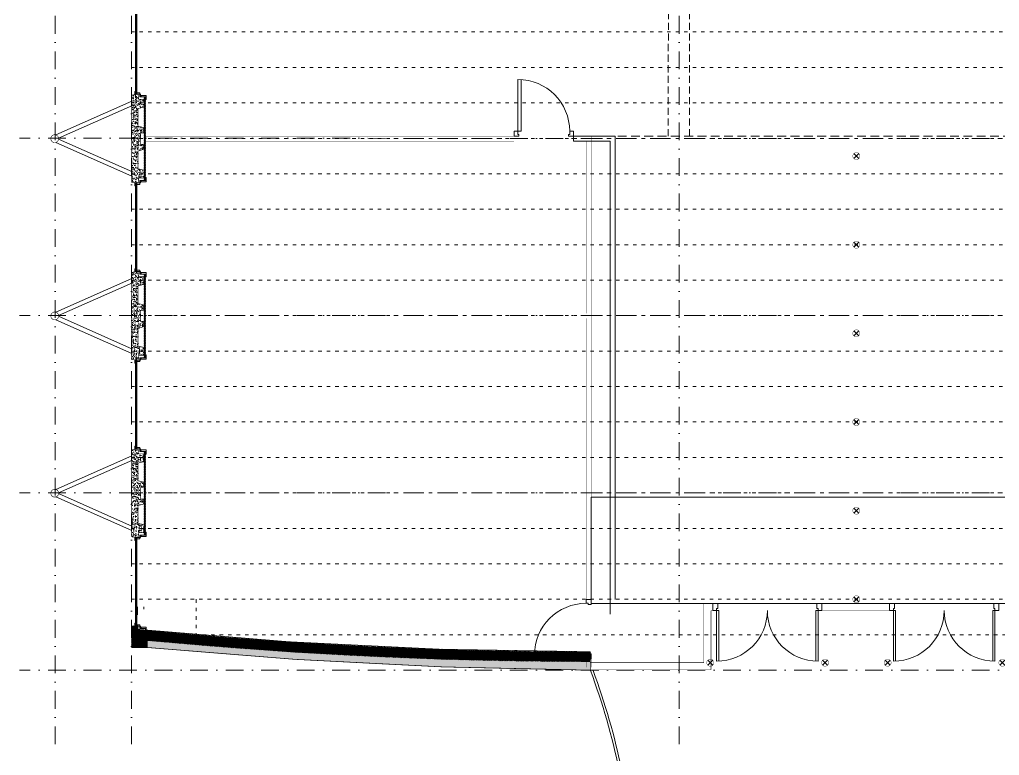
# Model space of a CAD drawing. Header units: millimetres. Extents: x 0 to 111176, y 95213 to 141729.
# Drawn here: x 55818 to 57199, y 109116 to 110153 of the extents above; entities that cross this region are included whole.
import ezdxf
from ezdxf.enums import TextEntityAlignment as Align

# ---------------------------------------------------------------- set-up
doc = ezdxf.new("R2010")
doc.units = ezdxf.units.MM
for name, pattern in [('ACAD_ISO03W100', [30, 12, -18]), ('DISCONTINU', [0.75, 0.5, -0.25]), ('HIDDEN2', [0.1875, 0.125, -0.0625]), ('TIRETPT2', [0.5, 0.25, -0.125, 0, -0.125])]:
    doc.linetypes.add(name, pattern=pattern)
doc.layers.add('CDP', color=7, linetype='Continuous', lineweight=9, true_color=0x364259)
doc.layers.add('STR_BOLLARD', color=7, linetype='Continuous', lineweight=9, true_color=0x1c1c1c)
doc.layers.add('Invisible', color=52, linetype='Continuous', lineweight=9, plot=False)
doc.layers.add('NOM_Espaces_SU', color=15, linetype='Continuous', lineweight=9, plot=False)
for name, color, linetype, lineweight in [('MEN_Ext', 115, 'Continuous', 9), ('MEN_Ext_Murs-rideaux', 113, 'Continuous', 9), ('MEN_Int', 153, 'Continuous', 9), ('MEN_Int_Escaliers', 25, 'Continuous', 9), ('MEN_Int_PCF', 177, 'Continuous', 9), ('MOB', 37, 'Continuous', 9), ('NOM_Espaces', 14, 'Continuous', 9), ('SSI-Evacuation', 90, 'Continuous', 9), ('SSI_DI', 20, 'Continuous', 9), ('SSI_UGCIS', 94, 'Continuous', 9), ('STR_BOLLARD_Axes', 252, 'Continuous', 9), ('STR_BOLLARD_projeté', 251, 'Continuous', 9)]:
    doc.layers.add(name, color=color, linetype=linetype, lineweight=lineweight)
doc.styles.get("Standard").update_dxf_attribs({"font": 'arial.ttf'})

# ---------------------------------------------------------------- blocks, each defined once
blk = doc.blocks.new('Porte')
blk.add_lwpolyline([(9.972684131353162, 79.94161479349714), (9.99670763418544, 7.003293212503195), (-0.003291194327175617, 6.999999541556463), (0, 0), (6.99901430029422, 1.746229827404022e-09), (6.998190135927871, 2.502305638219696), (5.498190306709148, 2.501811587368138), (5.472664345637895, 80.00180251570418, -0.4142135623537333), (78.49669962038752, 7.025854876847006), (78.498181771487, 2.525855404732283), (76.99818194215186, 2.525361353880726), (76.99999345361721, -1.979060471057892e-09), (83.99901364254765, -6.05359673500061e-09), (83.99669897276908, 7.027666397683788), (78.49669962038752, 7.025854876847006)], format="xyb")
blk = doc.blocks.new('PO7C')
blk.add_lwpolyline([(0.8499999999974079, 7.993833010863), (0.8500000000008185, 0.6999999993420261), (5.343281372915953e-11, 0.6999999993914798), (0, 0), (0.7000000000005002, -3.922195901395753e-11), (0.7000000000005002, 0.3999999993617394), (0.5499999995356575, 0.3999999993617394), (0.5500000000381533, 7.99999999936324, -0.4142135623537333), (7.849999999555166, 0.6999999993630581), (7.849999999575061, 0.3999999993617394), (7.699999999110219, 0.3999999993617394), (7.699999999110219, -3.922195901395753e-11), (8.399999999110719, 0), (8.399999999056718, 0.6999999993914798), (7.849999999555166, 0.6999999993630581)], format="xyb")
blk = doc.blocks.new('Porte double 10')
blk.add_lwpolyline([(81.43703520298004, -8.499999990832293), (9.99999999278225, -8.499999998079147), (9.99999999254942, 5.529727786779404e-10), (0, 0), (6.984919309616089e-10, -6.999999998952262), (6.999999993247911, -6.999999998544808), (6.999999993015081, -5.499999994033715), (81.49999999022111, -5.49999999141437, -0.4142135623524235), (10.00000000023283, -76.99999999135616, -0.4142135623524235), (81.50000000465661, -148.4999999768334), (7.000000007450581, -148.4999999893189), (7.000000007450581, -146.9999999848078), (1.909211277961731e-08, -146.9999999852153), (1.862645149230957e-08, -153.9999999845168), (10.00000000814907, -153.9999999832944), (10.00000000675209, -145.4999999846332), (81.43703521694988, -145.4999999774445)], format="xyb")
blk = doc.blocks.new('panneau+contreventement')
at = {"lineweight": 5}
h = blk.add_hatch(dxfattribs=at)
h.set_pattern_fill('AR-CONC', color=252, scale=0.04, angle=360, style=0)
h.set_pattern_definition([(49.99999999999994, (6.955815479159355e-08, 17.59999999470892), (7.287386759840159, -0.6375634215561317), [0.7619999999999998, -8.381999999999998]), (354.9999999999999, (6.955815479159355e-08, 17.59999999470892), (-1.409736856998765, 7.642273809561408), [0.6096, -6.7056233668]), (100.4514446999998, (0.6072803495580956, 17.54686985470835), (5.877649883614139, 7.004710076487798), [0.6476003520000001, -7.123609784]), (46.18419999999995, (6.955815479159355e-08, 19.63199999470817), (10.8431616356852, -1.681693117309098), [1.143, -12.573]), (96.63555760999995, (0.9035960695582617, 19.49185999470865), (9.49616536206013, 9.89704498390885), [0.9714009256, -10.6854243264]), (351.18415117, (6.955815479159355e-08, 19.63199999470817), (9.496165362599092, 9.897044983421296), [0.9143986827999999, -10.0583892768]), (20.99999999999999, (1.016000069557776, 19.12399999471018), (6.064575650765295, -4.090607927483512), [0.7619999999999999, -8.382]), (326, (1.016000069557776, 19.12399999471018), (2.472081133905891, 7.367518644892768), [0.6096, -6.7056]), (71.45144499999996, (1.521381373558143, 18.78311599870722), (8.53665677114865, 3.2769107554362), [0.647600352, -7.123597503999998]), (37.49999999999993, (6.955815479159355e-08, 17.59999999470892), (0.1235441300236765, 3.382201554926124), [0, -6.624319999999999, 0, -6.8072, 0, -6.731]), (7.499999999999964, (6.955815479159355e-08, 17.59999999470892), (2.672786500412234, 4.007222992724778), [0, -3.88112, 0, -6.47192, 0, -2.5654]), (327.4999999999998, (-2.265679930442275, 17.59999999470892), (5.423623806674856, -0.2291497597069439), [0, -2.54, 0, -7.9248, 0, -10.5156]), (317.4999999999999, (-3.281679930441896, 17.59999999470892), (5.925167255440723, 1.017059641333315), [0, -3.302, 0, -5.26288, 0, -7.4676])])
h.paths.add_polyline_path([(8.000000000007276, 16.62599197128293), (8.000000000007276, 12.62599197128293), (-8, 12.62599197128293), (-8, 16.62599197128293), (-15.27348650529757, 16.62599197128293), (-17.5, 9), (-42.54545454565005, 9), (-44.5, 17.59999999831052), (-55.5, 17.59999999831052), (-55.5, 10), (-62.5, 9), (-61.5, 0), (61.5, 0), (62.5, 9), (55.5, 10), (55.5, 17.59999999831052), (44.5, 17.59999999831052), (42.5, 9), (17.50000000000728, 9), (15.72651349470971, 16.62599197128293)])
at = {"layer": 'CDP'}
h = blk.add_hatch(dxfattribs=at)
h.set_pattern_fill('ANSI31', color=256, scale=5)
h.set_pattern_definition([(45, (0, 0), (-0.4419417382415922, 0.4419417382415922), [])])
h.paths.add_polyline_path([(-59, 17.59999999831052), (-59, 19.3999999983098), (58.99999999767169, 19.3999999983098), (58.99999999767169, 17.59999999831052)])
at = {"linetype": 'Continuous', "lineweight": 5, "const_width": 0.8799999952316284}
blk.add_lwpolyline([(8.000000000007276, 16.62599197128293), (8.000000000007276, 12.62599197128293), (-8, 12.62599197128293), (-8, 16.62599197128293), (-15.27348650529757, 16.62599197128293), (-17.5, 9), (-42.54545454565005, 9), (-44.5, 17.59999999831052), (-55.5, 17.59999999831052), (-55.5, 10), (-62.5, 9), (-61.5, 0), (61.5, 0), (62.5, 9), (55.5, 10), (55.5, 17.59999999831052), (44.5, 17.59999999831052), (42.5, 9), (17.50000000000728, 9), (15.72651349470971, 16.62599197128293)], close=True, dxfattribs=at)
for points in [[(-5.29915068641867, -107.0272467950708), (-52.79727948180198, 0.03446815508141299)], [(-0.5113040249361802, -103.0238181007117), (-46.75775930929467, 1.216600178464432)], [(0.5113040249361802, -103.0238181007117), (46.75775930929467, 1.216600178464432)], [(5.29915068641867, -107.0272467950708), (52.79727948180198, 0.03446815508141299)], [(52.79745963354026, 0), (46.20254036645974, 0)]]:
    blk.add_lwpolyline(points)
at = {"const_width": 0.8}
blk.add_lwpolyline([(4.886542232529791, -105.9757763550551, 128.1178204295244), (4.962955946750299, -106.1295426030811, 0.007805315424875689)], format="xyb", close=True, dxfattribs=at)
at = {"layer": 'CDP', "const_width": 0.2}
blk.add_lwpolyline([(-59, 17.59999999831052), (-59, 19.3999999983098), (58.99999999767169, 19.3999999983098), (58.99999999767169, 17.59999999831052), (-59, 17.59999999831052)], close=True, dxfattribs=at)
blk = doc.blocks.new('Demi-pignon')
h = blk.add_hatch()
h.set_pattern_fill('ANSI31', color=252, scale=10, angle=-89.99999999999999)
h.set_pattern_definition([(315, (15798.99354444985, 8695.125103045011), (0.8838834764831842, 0.8838834764831845), [])])
edge = h.paths.add_edge_path()
edge.add_line((-62.11281905308351, -628.6040347346297), (-62.11281905308533, -628.6397844067515))
edge.add_arc((6460.130552902065, -631.5314602852422), 6522.244012976076, 174.3610897732516, 179.9745975727593, ccw=False)
edge.add_line((-30.55167438650096, 9.336068274767058), (-25.09682034418438, 9.33606827476706))
edge.add_line((-25.09682034418438, 9.336068274767058), (-26.09682035706465, 18.39596526455807))
edge.add_line((-26.09682035706464, 18.39596526455807), (-56.09682035706464, 18.39596526455806))
edge.add_line((-56.09682035706464, 18.39596526455807), (-56.09682035706464, -3.604034735441928))
edge.add_line((-56.09682035706464, -3.604034735441928), (-46.1612564661973, -3.604034735441926))
edge.add_arc((6570.532482678151, -633.378937613089), 6646.59705909171, 174.5629839039005, 179.9588388157768)
edge.add_line((-76.06286127269595, -628.6040347354392), (-62.11281905308351, -628.6040347346297))
edge = h.paths.add_edge_path()
edge.add_line((-62.11281905308533, -1378.603889387461), (-76.06286127269595, -1378.603889387462))
edge.add_line((-76.06286127269595, -1378.603889387462), (-76.06286127269595, -1378.604034735442))
edge.add_arc((6708.070396473591, -1367.32589486679), 6784.142632293206, 180.095250077703, 185.381612910002)
edge.add_line((-46.16850938189964, -2003.602609768547), (-56.09682035706464, -2003.602609768551))
edge.add_line((-56.09682035706464, -2003.602609768551), (-56.09682035706464, -2025.602609768551))
edge.add_line((-56.09682035706464, -2025.602609768551), (-26.09682035706464, -2025.602609768551))
edge.add_line((-26.09682035706464, -2025.602609768551), (-25.09682029086435, -2017.072288127002))
edge.add_line((-25.09682029086434, -2017.072288127002), (-30.55167438649914, -2017.072288121869))
edge.add_arc((6680.307085616831, -1365.322901724218), 6742.43298516071, 180.1128603521102, 185.54709096399, ccw=False)
edge.add_line((-62.11281905308533, -1378.604034735439), (-62.11281905308533, -1378.603889387461))
at = {"lineweight": 5}
h = blk.add_hatch(dxfattribs=at)
h.set_pattern_fill('AR-CONC', color=252, scale=0.8, angle=270, style=0)
h.set_pattern_definition([(319.9999999999999, (15798.99354444985, 8695.125103045011), (-0.5020170798607612, -5.738081460806028), [0.5999999999999999, -6.599999999999999]), (265, (15798.99354444985, 8695.125103045011), (6.017537069600095, 1.110010668904), [0.48, -5.28]), (10.45144446000004, (15798.95170969785, 8694.64692959701), (5.515519927749036, -4.628070773816897), [0.5099215359999998, -5.609136895999998]), (316.1842, (15800.59354444985, 8695.125103045011), (-1.324154246344612, -8.53793064537258), [0.8999999999999995, -9.899999999999991]), (6.635635489999939, (15800.48319799385, 8694.413609085012), (7.792948806196404, -7.477295565393828), [0.764882736, -8.413710079999998]), (261.18416399, (15800.59354444985, 8695.125103045011), (7.792948802159922, -7.477295560438185), [0.7200000000000001, -7.920000008]), (291, (15800.19354444985, 8694.325103045012), (-3.220951125322711, -4.775256416947694), [0.6000000000000001, -6.600000000000001]), (236, (15800.19354444985, 8694.325103045012), (5.801200360374824, -1.946522655372654), [0.4799999999999999, -5.279999999999999]), (341.4514447400001, (15799.92513185785, 8693.92716501301), (2.58024922245083, -6.721779013839769), [0.5099215199999995, -5.609136895999995]), (307.5000000000001, (15798.99354444985, 8695.125103045011), (2.663150830650492, -0.09727884253832542), [0, -5.215999999999998, 0, -5.359999999999999, 0, -5.299999999999999]), (277.5, (15798.99354444985, 8695.125103045011), (3.155293695058882, -2.104556299537189), [0, -3.056, 0, -5.096, 0, -2.02]), (237.5, (15798.99354444985, 8696.90910304501), (-0.1804389738750382, -4.270579489379272), [0, -2, 0, -6.24, 0, -8.28]), (227.5, (15798.99354444985, 8697.70910304501), (0.8008398586585418, -4.66548935473909), [0, -2.6, 0, -4.143999999999999, 0, -5.879999999999999])])
edge = h.paths.add_edge_path()
edge.add_line((-76.06286127269595, -1378.603889387463), (-87.91185925913305, -1378.603889387463))
edge.add_line((-87.91185925913305, -1378.603889387463), (-87.91185922620207, -1378.604034735437))
edge.add_arc((7151.601345845076, -1323.391610826606), 7239.723741839555, 180.4369599787104, 185.3911985980951)
edge.add_line((-56.09682035706464, -2003.602609768551), (-46.16850938190146, -2003.602609768551))
edge.add_line((-46.16850938190146, -2003.602609768551), (-46.69343407983251, -1993.522203397642))
edge.add_arc((6508.957447730241, -1372.253895764869), 6585.023370820035, 180.0552520770599, 185.4136591410669, ccw=False)
edge.add_line((-76.06286127269595, -1378.604034735442), (-76.06286127269595, -1378.603889387463))
edge = h.paths.add_edge_path()
edge.add_line((-88.08178190969011, -628.6040347354419), (-76.06286127269595, -628.6040347354392))
edge.add_arc((6610.991568460195, -635.3146041633081), 6687.057796815601, 174.5793199602518, 179.9425027594255, ccw=False)
edge.add_line((-46.1612564661973, -3.604034735441928), (-56.09682035706464, -3.604034735438292))
edge.add_arc((7086.253441552688, -682.4389425839627), 7174.537204302172, 174.5707099585921, 179.5700709511673)
at = {"ltscale": 50, "const_width": 1}
blk.add_lwpolyline([(-76.06286127269414, -628.6040347347607, -0.02354820973222907), (-46.1612564661973, -3.604034735441928), (-56.09682035706464, -3.604034735441928), (-56.09682035706464, 18.39596526455807), (-44.36470020732668, 18.39596526455807), (-26.09682035706464, 18.39596526455807), (-25.09682034418438, 9.336068274767058), (-30.55167438649914, 9.336068274767058, 0.02449707664726791), (-62.11280310527945, -628.604034734627), (-76.06284718028473, -628.590006370303)], format="xyb", close=True, dxfattribs=at)
at = {"const_width": 1}
blk.add_lwpolyline([(-76.06286127269414, -628.6040347347625, -0.02340557217348866), (-46.1612564661973, -3.604034735441928), (-56.09682035706464, -3.604034735441928, 0.02181728809893834), (-88.08178190969011, -628.6040347354419), (-76.06286127269777, -628.6040347349372)], format="xyb", close=True, dxfattribs=at)
blk = doc.blocks.new('Fenetres Ext')
for points in [[(14.09999999846332, 3.400000005214679), (14.09999999846332, 4.400000005214679), (18.09999999846332, 4.400000005214679), (18.09999999846332, 3.400000005214679)], [(14.09999999846332, 1.400000005214679), (139.0999999735504, 1.400000005214679), (139.0999999735504, 3.400000005214679), (14.09999999846332, 3.400000005214679), (14.09999999846332, 1.400000005214679)], [(14.09999999846332, -2.599999994785321), (16.09999999846332, -2.599999994785321), (16.09999999846332, 1.400000005214679), (14.09999999846332, 1.400000005214679)], [(139.0999999735504, 3.400000005214679), (139.0999999735504, 4.400000005214679), (135.0999999735504, 4.400000005214679), (135.0999999735504, 3.400000005214679)], [(139.0999999735504, -2.599999994785321), (137.0999999735504, -2.599999994785321), (137.0999999735504, 1.400000005214679), (139.0999999735504, 1.400000005214679)], [(6.599999998463318, -10.59999999478532), (10.59999999846332, -10.59999999478532), (10.59999999846332, -3.599999994785321), (11.59999999846332, -3.599999994785321), (11.59999999846332, -4.585936534454959), (12.59999999972251, -4.585936534454959), (12.59999999846332, -11.59999999478532), (6.599999998463318, -11.59999999478532)], [(10.59999999846332, -3.599999994785321), (14.09999999846332, -3.599999994785321), (14.09999999846332, -2.599999994785321), (10.59999999846332, -2.599999994785321), (10.59999999846332, -3.599999994785321)], [(142.5999999735504, -3.599999994785321), (139.0999999735504, -3.599999994785321), (139.0999999735504, -2.599999994785321), (142.5999999735504, -2.599999994785321), (142.5999999735504, -3.599999994785321)], [(146.5999999735504, -10.59999999478532), (142.5999999735504, -10.59999999478532), (142.5999999735504, -3.599999994785321), (141.5999999735504, -3.599999994785321), (141.5999999735504, -4.585936534454959), (140.5999999722912, -4.585936534454959), (140.5999999735504, -11.59999999478532), (146.5999999735504, -11.59999999478532)]]:
    blk.add_lwpolyline(points, close=True)
blk.add_lwpolyline([(14.09999999846332, 2.400000005214679), (139.0999999735504, 2.400000005214679)])
blk = doc.blocks.new('Potelet')
at = {"lineweight": 0, "const_width": 0.5}
blk.add_lwpolyline([(-1.600976329688904, 4.736757835458326, 7.011262514145348), (1.19217006630147, 4.855793501891813, 0.1426276648438825)], format="xyb", close=True, dxfattribs=at)
at = {"ltscale": 5}
for points in [[(-3.535533905932737, -3.535533905932737), (3.535533905932738, 3.535533905932738)], [(-3.535533905932738, 3.535533905932738), (3.535533905932737, -3.535533905932737)]]:
    blk.add_lwpolyline(points, dxfattribs=at)
blk = doc.blocks.new('Esca double')
for p, q in [((-13.00000003063303, 12.00000001416686), (324.9999999693674, 12.00000001286389)), ((-13.0000000311997, -134.9999999860231), (-13.00000003063303, 12.00000001416686)), ((12.9999999688003, -134.9999999861233), (12.99999996936697, 12.00000001406661)), ((38.9999999688003, -134.9999999862235), (38.99999996936697, 12.0000000139664)), ((64.99999996880032, -134.9999999863237), (64.999999969367, 12.00000001386617)), ((90.99999996880035, -134.999999986424), (90.99999996936702, 12.00000001376594)), ((116.9999999688004, -134.9999999865242), (116.9999999693671, 12.00000001366571)), ((133.8820943152711, -134.9999999865067), (183.3938992372431, 12.00000001340977)), ((142.9999999689651, -92.26467262688318), (142.9999999693671, 12.00000001356548)), ((168.9999999692627, -15.07096080463564), (168.9999999693671, 12.00000001346527)), ((194.9999999688005, -134.9999999868249), (194.9999999693672, 12.00000001336504)), ((220.9999999688005, -134.9999999869251), (220.9999999693672, 12.00000001326479)), ((246.9999999688006, -134.9999999870253), (246.9999999693673, 12.00000001316458)), ((272.9999999688006, -134.9999999871255), (272.9999999693673, 12.00000001306435)), ((298.9999999688007, -134.9999999872258), (298.9999999693674, 12.00000001296412)), ((324.9999999688007, -134.9999999871361), (324.9999999693674, 12.00000001286389)), ((168.9999999688004, -134.9999999867246), (168.9999999692024, -30.73532736427996)), ((324.999999969084, -61.4999999909495), (158.6379967749907, -61.4999999903082)), ((142.9999999688004, -134.9999999866244), (142.9999999689047, -107.9290391682598)), ((-13.0000000311997, -134.9999999860231), (324.9999999688007, -134.9999999871361)), ((-13.0000000311997, -146.9836496618428), (-13.00000003176638, -293.9836496618428)), ((324.9999999688007, -146.9836496629559), (-13.0000000311997, -146.9836496618428)), ((12.9999999688003, -146.9836496617532), (12.99999996823362, -293.983649661943)), ((38.99999996880035, -146.9836496618534), (38.99999996823368, -293.9836496620433)), ((64.99999996880041, -146.9836496619536), (64.99999996823374, -293.9836496621435)), ((90.99999996880047, -146.9836496620538), (90.9999999682338, -293.9836496622437)), ((116.9999999688005, -146.9836496621541), (116.9999999682338, -293.983649662344)), ((178.1179056223299, -146.9836496624722), (128.6061007003579, -293.9836496623887)), ((142.9999999688006, -146.9836496622543), (142.9999999683986, -251.248322284699)), ((168.9999999688006, -146.9836496623545), (168.9999999686962, -174.0546104807191)), ((194.9999999688006, -146.9836496624548), (194.9999999682339, -293.9836496626447)), ((220.9999999688006, -146.983649662555), (220.999999968234, -293.9836496627449)), ((246.9999999688007, -146.9836496626552), (246.999999968234, -293.9836496628451)), ((272.9999999688007, -146.9836496627555), (272.999999968234, -293.9836496629453)), ((298.9999999688007, -146.9836496628557), (298.999999968234, -293.9836496630455)), ((324.9999999688007, -146.9836496629559), (324.999999968234, -293.9836496631458)), ((168.9999999686358, -189.7189770220958), (168.9999999682339, -293.9836496625444)), ((-13.00000003148301, -220.4836496580294), (153.3620031626103, -220.4836496586707)), ((142.9999999683383, -266.9126888443433), (142.9999999682339, -293.9836496624442)), ((324.999999968234, -293.9836496631458), (-13.00000003176638, -293.9836496618428))]:
    blk.add_line(p, q)
at = {"linetype": 'DISCONTINU'}
for p, q in [((128.6061007104215, -134.9999999864894), (178.1179056206777, 12.00000001343011)), ((153.3620031630943, -61.49999998920225), (-13.00000003091637, -61.49999998895366)), ((183.3938992271795, -146.9836496624896), (133.8820943169233, -293.9836496624091)), ((158.6379967745067, -220.4836496597767), (324.9999999685173, -220.4836496600253))]:
    blk.add_line(p, q, dxfattribs=at)
for points in [[(-13.00000003091637, -61.4999999859281), (-0.5000000295193843, -67.74999998828551), (-0.5000000310327835, -55.24999998959518)], [(158.6379967810419, -61.49999998728264), (171.1379967824389, -67.74999998964005), (171.1379967809255, -55.24999999094972)], [(153.3620031565591, -220.4836496616963), (140.8620031551621, -214.2336496593389), (140.8620031566755, -226.7336496580292)], [(324.9999999685174, -220.4836496630508), (312.4999999671204, -214.2336496606934), (312.4999999686338, -226.7336496593838)]]:
    blk.add_solid(points)
blk = doc.blocks.new('PO14A')
blk.add_lwpolyline([(-9.999999995525855, -78.43703521069969), (-9.99999999555996, -6.999999993421824), (-1.499999996087809, -6.999999993916362), (-1.499999995550638, 0), (-8.49999999555564, 3.922195901395753e-10), (-8.49999999555564, -3.99999999361782), (-6.999999990907213, -3.99999999361782), (-6.999999995832695, -78.49999999804496, -0.4142135623524235), (-78.4999999955545, -6.999999993916362, -0.4142135623524235), (-149.9999999952763, -78.49999999804496), (-150.0000000002018, -3.99999999361782), (-148.4999999955534, -3.99999999361782), (-148.4999999955534, 3.922195901395753e-10), (-155.4999999955584, 0), (-155.4999999950212, -6.999999993916362), (-146.999999995549, -6.999999993421824), (-146.9999999955832, -78.43703521069969)], format="xyb")
blk = doc.blocks.new('BLOCLOCAL')
blk.add_lwpolyline([(0, 0.371824271303467), (0.9958800605197923, 0.371824271303467), (0.9958800605197923, 0), (0, 0)], close=True)
at = {"linetype": 'Continuous'}
blk.add_attdef('AFFECTATION', text='', height=0.0705547034740448, dxfattribs=at).set_placement((0.487939872969227, 0.04559894081668858), align=Align.CENTER)
at = {"layer": 'NOM_Espaces_SU', "linetype": 'Continuous'}
blk.add_attdef('CODE', text='', height=0.0705547034740448, dxfattribs=at).set_placement((0.4827368221802061, 0.2657278162891714), align=Align.CENTER)
blk = doc.blocks.new('Fleche-evac')
at = {"layer": 'SSI-Evacuation', "const_width": 20}
for points in [[(0, 0), (0, -40.00000000000003)], [(0, -50.00000000000003), (0, -90.00000000000003)], [(38.28427124746167, -107.0710678118653), (0, -145.3553390593279), (-38.28427124746167, -107.0710678118653)]]:
    blk.add_lwpolyline(points, dxfattribs=at)
blk = doc.blocks.new('Déclencheur-manuel')
at = {"const_width": 0.3}
blk.add_lwpolyline([(0, 0), (10, 0), (10, 20), (-10, 20), (-9.999985865492476, -7.067241274999348e-06)], close=True, dxfattribs=at)
blk.add_lwpolyline([(-5.933901802327859, 18.3424776436577, 0.8646110723044432), (6.150639911274289, 18.59244941637581)], format="xyb", dxfattribs=at)
blk.add_lwpolyline([(-0.09998414403601075, 1.42783105989156), (-0.09537600923237924, 13.244760594187)], dxfattribs=at)
blk = doc.blocks.new('boitier-UGCIS')
at = {"ltscale": 5, "const_width": 4}
blk.add_lwpolyline([(-11.17476362731168, 0), (-5.587381813655611, -9.677629182538226), (5.587381813655838, -9.677629182538226), (11.17476362731168, 0), (5.587381813655838, 9.67762918253834), (-5.587381813655838, 9.67762918253834)], close=True, dxfattribs=at)
blk = doc.blocks.new('escalier-liaison')
at = {"layer": 'MEN_Ext_Murs-rideaux'}
for centre, radius, start, end in [((188.5043841797401, 736.3440433654214), 423.9813112635907, 224.8168895355722, 268.8673874899694), ((187.9561937729343, 730.1628094593543), 414.256455747961, 224.9483111907741, 268.9166300194646), ((286.1826341202422, 1269.443007522532), 954.7018994213403, 272.8783634282235, 290.4663820297085), ((286.0938211541057, 1270.038075966862), 958.7962684330665, 272.8713755520196, 290.3882514624622), ((188.5043841797401, -736.3414345349847), 423.9813112635907, 91.13261251003388, 135.1831104646124), ((187.9561937729343, -730.1602006289177), 414.256455747961, 91.08336998053866, 135.051688809219), ((286.0938211541057, -1270.035467136426), 958.7962684330665, 69.61174853756528, 87.12862444798364), ((286.1826341202422, -1269.440398692095), 954.7018994213403, 69.53361797039797, 87.12163657177976)]:
    blk.add_arc(centre, radius, start, end, dxfattribs=at)
at = {"layer": 'MEN_Int', "extrusion": (0, 0, -1), "xscale": -1, "rotation": 180}
blk.add_blockref('PO14A', (-178.6237448587445, 312.4455682734661), dxfattribs=at)
at = {"layer": 'MEN_Int', "extrusion": (0, 0, -1)}
blk.add_blockref('PO14A', (-178.6237448587445, -312.4429594430294), dxfattribs=at)
at = {"layer": 'MEN_Int_Escaliers'}
blk.add_blockref('Esca double', (109.1367397225499, 140.9909384560087), dxfattribs=at)
at = {"layer": 'NOM_Espaces', "xscale": 160, "yscale": 160, "zscale": 160}
for p, values in [((224.1033951646336, 189.9940983423367), {'CODE': 'BURCL08', 'AFFECTATION': 'Circulation'}), ((198.1840319476105, -28.9557415194904), {'CODE': 'BURESC05', 'AFFECTATION': 'Escalier'})]:
    blk.add_blockref('BLOCLOCAL', p, dxfattribs=at).add_auto_attribs(values)
at = {"layer": 'SSI-Evacuation', "xscale": -1, "rotation": 180}
blk.add_blockref('Fleche-evac', (257.1237448512722, 317.5056127718199), dxfattribs=at)
at = {"layer": 'SSI-Evacuation'}
blk.add_blockref('Fleche-evac', (257.1237448512722, -317.5030039413832), dxfattribs=at)
at = {"layer": 'SSI_DI', "xscale": -1}
blk.add_blockref('Déclencheur-manuel', (173.9548093853905, 286.8132674994013), dxfattribs=at)
at = {"layer": 'SSI_DI', "rotation": 180}
blk.add_blockref('Déclencheur-manuel', (173.9548093853905, -286.8106586689646), dxfattribs=at)
at = {"layer": 'SSI_UGCIS', "xscale": -1, "rotation": 180}
blk.add_blockref('boitier-UGCIS', (338.6272125263591, 294.6802923727046), dxfattribs=at)
at = {"layer": 'SSI_UGCIS'}
blk.add_blockref('boitier-UGCIS', (338.6272125263591, -294.6776835422679), dxfattribs=at)
at = {"layer": 'STR_BOLLARD', "rotation": 180}
for p in [(63.23776289478667, 316.0000382581275), (150.8737448512722, 306.3313365407594), (63.23776289478667, 156.0000382581275)]:
    blk.add_blockref('Potelet', p, dxfattribs=at)
at = {"layer": 'STR_BOLLARD', "xscale": -1, "rotation": 180}
for p in [(451.0097268077577, 316.0000382581275), (363.3737448512722, 306.3313365407594), (451.0097268077577, 156.0000382581275)]:
    blk.add_blockref('Potelet', p, dxfattribs=at)
at = {"layer": 'STR_BOLLARD'}
for p in [(-116.7622371052133, 294.0001852161004), (-116.7622371052133, 206.0001852161004), (631.0097268077577, 206.0001852161004), (-116.7622371052133, 44.00025217855728), (631.0097268077577, 44.00025217855728), (-116.7622371052133, -43.99771468270046), (631.0097268077577, -43.99771468270046), (451.0097268077577, -155.9977146827005), (-116.7622371052133, -205.9977146827005), (631.0097268077577, -205.9977146827005), (-116.7622371052133, -293.9977146827005), (363.3737448512722, -306.3288011482146), (451.0097268077577, -315.9975028655826)]:
    blk.add_blockref('Potelet', p, dxfattribs=at)
at = {"layer": 'STR_BOLLARD', "xscale": -1}
for p in [(63.23776289478667, -155.9977146827005), (150.8737448512722, -306.3288011482146), (63.23776289478667, -315.9975028655826)]:
    blk.add_blockref('Potelet', p, dxfattribs=at)

msp = doc.modelspace()

# ---------------------------------------------------------------- linework, layer by layer
at = {"layer": 'CDP', "const_width": 0.5}
for points in [[(56514.94551020031, 109988.8081888928), (55994.0837736871, 109988.8081889085)], [(56623.67926672762, 109988.808188888), (56591.94551017982, 109988.8081888898)], [(56623.679266736, 109335.5448706053), (56623.67926671481, 109988.8081888909)], [(56657.70692385385, 109335.5448706053), (56657.70692383266, 109988.8081888909)], [(56514.94551021475, 109981.8081888929), (55994.08377368687, 109981.8081889085)], [(56616.67926671504, 109981.8081888885), (56598.94551019845, 109981.8081888895)], [(56616.67926672296, 109738.8081889253), (56616.67926671504, 109981.8081888883)], [(56650.70692384081, 109738.8081889253), (56650.70692383289, 109981.8081888883)], [(56616.679266736, 109335.5448706013), (56616.67926672296, 109731.8081889254)], [(56650.70692385385, 109335.5448706013), (56650.70692384081, 109731.8081889254)], [(56782.70692395834, 109246.3206563594), (56782.70692396059, 109329.8206563803)], [(56795.17375316689, 109329.8206562818), (56782.70692396059, 109329.8206562822)], [(57044.6043329738, 109329.8206562842), (56949.17375315292, 109329.8206562954)], [(57198.60433296449, 109329.8206562979), (57198.6043329426, 109319.8206562893)], [(56792.70692395695, 109236.3206563204), (56792.70692396053, 109319.8206562894)], [(56795.17375316759, 109319.8206562893), (56792.70692396053, 109319.8206562894)], [(57044.60433297939, 109319.8206562971), (56949.17375315362, 109319.8206562907)], [(56616.67926673879, 109239.8206563134), (56616.67926673856, 109251.5448706195)], [(56782.7069239495, 109246.3206563136), (56622.70699662797, 109246.3206563148)], [(56623.67926673903, 109239.8206563136), (56623.67926673879, 109251.5448706224)], [(56792.70692395439, 109236.3206563176), (56622.70699662797, 109236.3206563284)]]:
    msp.add_lwpolyline(points, dxfattribs=at)
at = {"layer": 'MOB'}
msp.add_lwpolyline([(56623.67926683588, 109479.8206565192), (57368.94342886066, 109479.8206562472), (57368.94342886066, 109329.8206562472), (56623.67926683588, 109329.8206564164), (56623.67926685295, 109479.8206565192)], close=True, dxfattribs=at)
at = {"layer": 'STR_BOLLARD'}
for p, q in [((55984.04222393974, 109324.8309032241), (55984.04222393974, 109313.6091329334)), ((55992.84222393618, 109324.8309032306), (55992.84222393618, 109321.7660406658))]:
    msp.add_line(p, q, dxfattribs=at)
at = {"layer": 'STR_BOLLARD', "linetype": 'HIDDEN2', "ltscale": 80}
for points in [[(56732.54203476239, 109988.8081859174), (56732.81097498891, 117206.8892589521)], [(56762.54203478469, 109988.8081859174), (56762.78158661829, 117206.8761398721)]]:
    msp.add_lwpolyline(points, dxfattribs=at)
at = {"layer": 'STR_BOLLARD'}
msp.add_lwpolyline([(56657.70692385385, 109335.5448706053), (56657.70692385759, 109988.8081888878), (56598.9445238524, 109988.8081888894), (56598.94551019845, 109981.8081888895), (56650.70692383289, 109981.8081888883), (56650.70692383289, 109314.9189209144)], dxfattribs=at)
at = {"layer": 'STR_BOLLARD', "linetype": 'HIDDEN2', "ltscale": 100}
msp.add_lwpolyline([(56623.67926670876, 109988.808188888), (57243.94343157046, 109988.8081888844)], dxfattribs=at)
at = {"layer": 'STR_BOLLARD_Axes', "linetype": 'TIRETPT2', "ltscale": 100}
for points in [[(55867.70692395439, 109131.2604451713), (55867.86275990634, 117376.152628442)], [(55975.70692395438, 109131.2603980209), (55975.3294072819, 117376.150967291)], [(56747.70692395439, 109131.2603950503), (56747.70692395438, 117376.150967291)], [(58237.5857080718, 109985.7000231159), (55817.71383565939, 109985.7498083815)], [(58237.58056469353, 109735.7000232218), (55817.70869228113, 109735.7498084874)], [(58237.57542131527, 109485.7000233276), (55817.70354890286, 109485.7498085932)], [(58237.570277937, 109235.7000234334), (55817.69840552459, 109235.749808699)]]:
    msp.add_lwpolyline(points, dxfattribs=at)
at = {"layer": 'STR_BOLLARD_projeté', "color": 252, "linetype": 'ACAD_ISO03W100', "lineweight": 5, "ltscale": 0.4}
for points in [[(58019.71048260501, 110135.708188415), (55975.70736247398, 110135.708188415)], [(58019.71048260501, 110085.708188415), (55975.70734064509, 110085.708188415)], [(58019.71048260501, 110035.708188415), (55975.7073188162, 110035.708188415)], [(58019.71048260501, 109985.708188415), (55975.70729698731, 109985.708188415)], [(58019.71048260501, 109935.708188415), (55975.70727515842, 109935.708188415)], [(58019.71048260501, 109885.708188415), (55975.70725332953, 109885.708188415)], [(58019.71048260501, 109835.708188415), (55975.70723150064, 109835.708188415)], [(58019.71048260501, 109785.708188415), (55975.70720967175, 109785.708188415)], [(58019.71048260501, 109735.708188415), (55975.70718784286, 109735.708188415)], [(58019.71048260501, 109685.708188415), (55975.70716601398, 109685.708188415)], [(58019.71048260501, 109635.708188415), (55975.70714418509, 109635.708188415)], [(58019.71048260501, 109585.708188415), (55975.70712235619, 109585.708188415)], [(58019.71048260501, 109535.708188415), (55975.7071005273, 109535.708188415)], [(58019.71048260501, 109485.708188415), (55975.70707869842, 109485.708188415)], [(58019.71048260501, 109435.708188415), (55975.70705686953, 109435.708188415)], [(58019.71048260501, 109385.708188415), (55975.70703504064, 109385.708188415)], [(58019.71048260501, 109335.708188415), (55975.70701321174, 109335.708188415)], [(56066.61896079723, 109335.708188415), (56066.61896079723, 109285.708188415)], [(57928.56705711508, 109285.708188415), (56066.61896079723, 109285.708188415)]]:
    msp.add_lwpolyline(points, dxfattribs=at)

# ---------------------------------------------------------------- block references
at = {"layer": 'Invisible', "rotation": 90}
msp.add_blockref('escalier-liaison', (56997.69247842465, 108615.2662112801), dxfattribs=at)
at = {"layer": 'MEN_Ext', "xscale": -1, "rotation": 90}
for p in [(55984.51016143338, 110186.9081892218), (55984.51016143455, 109936.9081892467), (55984.50705167778, 109686.9081892678), (55984.50705167778, 109436.9081892776)]:
    msp.add_blockref('Fenetres Ext', p, dxfattribs=at)
at = {"layer": 'MEN_Int'}
msp.add_blockref('Porte', (56514.94551020986, 109988.808188872), dxfattribs=at)
at = {"layer": 'MEN_Int', "xscale": 10, "yscale": 10, "zscale": 10, "rotation": 90.00000002801441}
msp.add_blockref('PO7C', (56623.67926687383, 109251.544870623), dxfattribs=at)
at = {"layer": 'MEN_Int_PCF', "extrusion": (0, 0, -1), "rotation": 269.9999999866598}
for p in [(-56795.17375316689, 109329.8206562818), (-57044.6043329738, 109329.8206562721)]:
    msp.add_blockref('Porte double 10', p, dxfattribs=at)
at = {"layer": 'STR_BOLLARD', "xscale": -1, "rotation": 270}
for p in [(55975.71016141275, 109985.3081892332), (55975.70705167542, 109735.3081892543), (55975.70705167425, 109485.3081892792)]:
    msp.add_blockref('panneau+contreventement', p, dxfattribs=at)
at = {"layer": 'STR_BOLLARD', "rotation": 90}
for name, p in [('Potelet', (56997.70692395439, 109960.708188415)), ('Potelet', (56997.70692395439, 109835.708188415)), ('Potelet', (56997.70692395439, 109710.708188415)), ('Potelet', (56997.70692395439, 109585.708188415)), ('Potelet', (56997.70692395439, 109460.708188415)), ('Potelet', (56997.70692395439, 109335.708188415)), ('Demi-pignon', (55994.10296189334, 109323.821016231))]:
    msp.add_blockref(name, p, dxfattribs=at)

doc.saveas('drawing.dxf')
